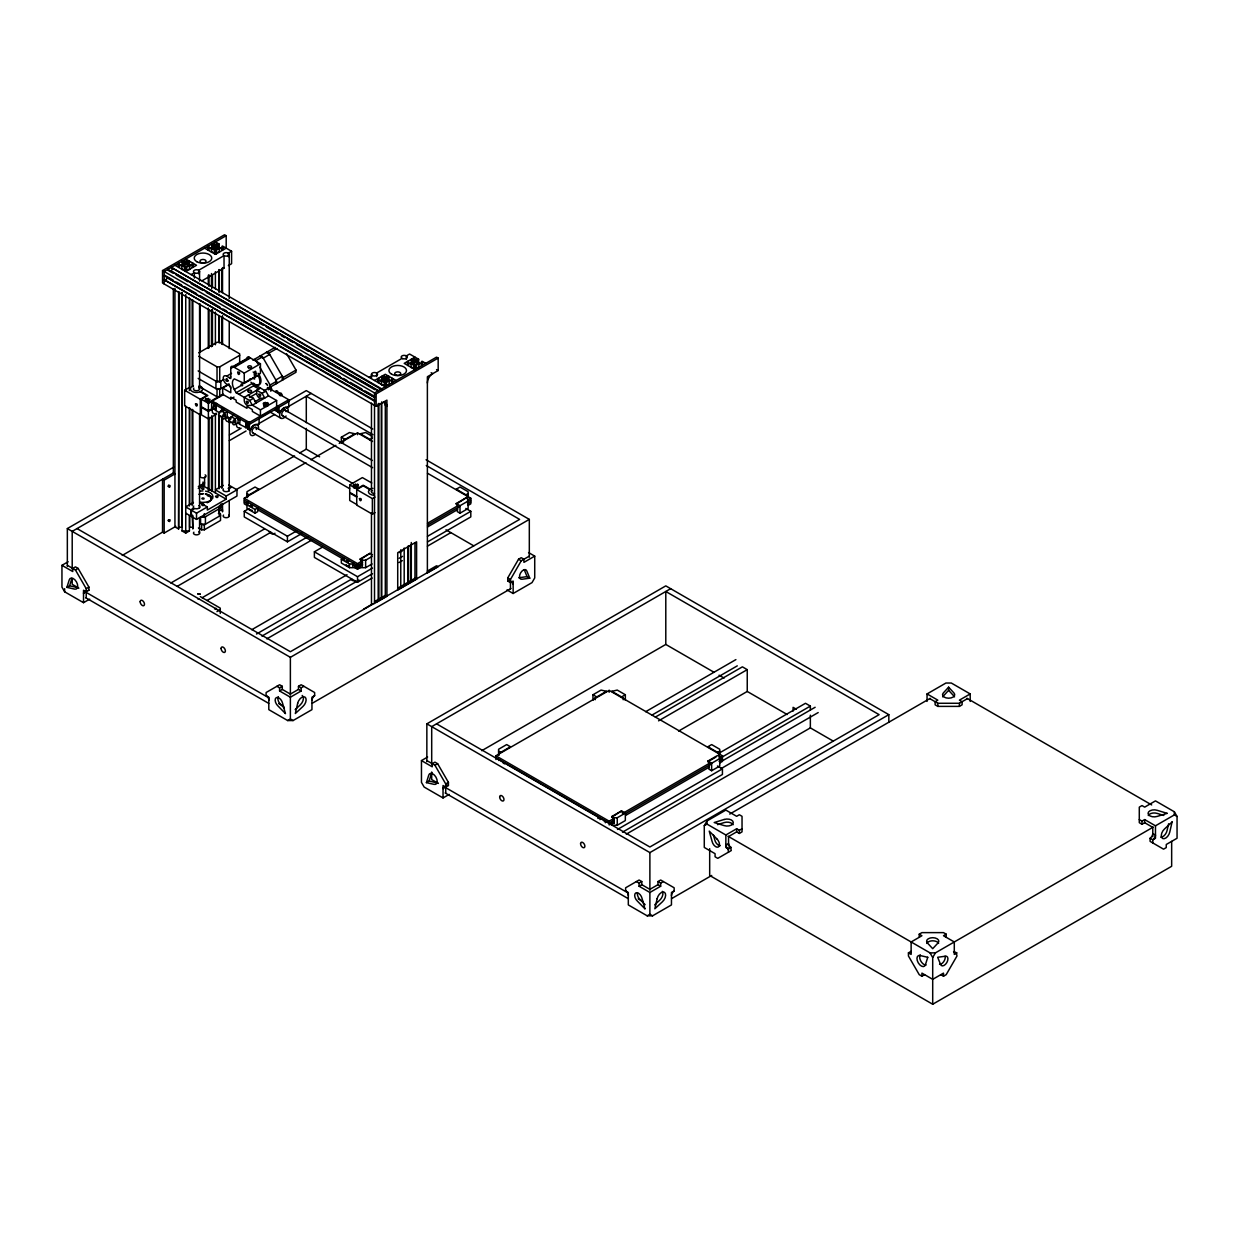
<?xml version="1.0" encoding="UTF-8"?>
<svg xmlns="http://www.w3.org/2000/svg" width="1239" height="1239" viewBox="0 0 1239 1239"><rect width="100%" height="100%" fill="white"/><g stroke="black" fill="none" stroke-linecap="round" stroke-linejoin="round"><path stroke-width="1.5" d="M374.519 603.61L374.519 392.949L436.546 357.142L438.172 358.071L438.172 370.523L427.378 376.749L427.378 572.945L438.172 566.719L436.546 565.789L427.3 571.117M234.016 397.099L230.779 398.958L222.679 394.296L222.679 388.055L230.779 392.732L230.779 386.506L225.761 383.501A4.879 2.819 60 0 1 223.237 377.663A4.879 2.819 60 0 1 226.66 376.176L230.779 378.545L230.779 367.828A3.051 1.766 60 0 1 232.932 366.574L249.116 357.235L260.438 363.77L260.438 373.109L258.827 374.983L244.253 383.393L234.295 378.886A9.153 5.281 60 0 0 234.295 389.464L236.169 392.732L249.659 400.522L252.353 405.184L260.438 409.861L276.622 400.522L276.622 406.748M268.801 700.314L268.801 697.201L266.106 695.637L266.106 692.524L279.596 684.749L282.291 686.298L282.291 689.411L290.375 694.088L298.475 689.411L301.17 690.975L301.17 687.862L298.475 686.298L298.475 689.411M728.547 845.896L728.547 836.557L736.647 831.88L739.342 833.444L742.037 831.88L742.037 816.315L739.342 814.751L736.647 816.315L725.853 810.089L706.973 820.977L704.279 825.654L704.279 847.445L715.073 853.686L715.073 856.799L717.768 858.348L731.258 850.558L730.514 847.011A3.376 1.951 60 0 1 728.563 843.635L725.868 845.184L725.853 847.445L728.547 849.009L731.258 847.445M182.071 265.007L182.071 261.166L185.091 261.166L185.06 263.009L181.823 264.883L178.617 264.898L177.812 264.434L179.314 263.566L178.617 263.148M211.73 247.877L211.73 244.037L214.75 244.037L214.734 245.88L211.497 247.754L208.291 247.769L207.471 247.304L208.988 246.437L208.291 246.034M222.524 250.263L221.827 249.86L223.33 248.993L222.524 248.512L219.318 248.528L216.082 250.402L216.051 252.26L219.071 252.26M381.643 380.234L381.643 376.377L384.663 376.377L384.632 378.236L381.395 380.11L378.189 380.125L377.384 379.645L378.886 378.778L378.189 378.375M392.422 382.619L391.725 382.201L393.243 381.333L392.422 380.869L389.216 380.884L385.979 382.758L385.964 384.601L388.984 384.601M411.302 363.104L411.302 359.248L414.322 359.248L414.306 361.107L411.069 362.981L407.848 362.996L407.042 362.531L408.56 361.649L407.848 361.246M422.096 365.49L421.399 365.071L422.902 364.204L422.096 363.739L418.89 363.755L415.654 365.629L415.623 367.472L418.643 367.472M513.147 584.158L513.147 581.045L510.453 582.609L507.742 581.045L507.742 577.932L518.537 559.238L521.232 557.689L523.927 559.238L523.927 562.367L534.721 556.125L534.721 577.932L532.027 582.609L513.147 593.496L506.983 589.934M954.293 951.304L954.293 954.417L956.988 952.868L953.55 951.722L956.245 953.271A3.376 1.951 -60 0 1 954.293 952.141L954.293 941.965L943.499 935.739L946.193 934.175L946.193 937.288M628.312 895.58L628.312 892.467L625.618 890.903L625.618 887.79L639.092 880.015L641.787 881.564L641.787 884.677L649.886 889.354L657.971 884.677L660.666 886.241L660.666 883.128L657.971 881.564L657.971 884.677M725.853 844.332L725.868 845.184A3.376 1.951 60 0 0 727.82 848.576L730.514 847.011M168.752 484.976L167.931 486.369M256.132 373.744C252.384 380.559 255.342 365.505 256.132 373.744L253.128 372.01M280.37 395.876L279.317 394.916M227.697 381.085C227.418 375.51 223.67 382.51 227.899 380.977M214.533 608.938L216.206 608.334L216.283 609.48M230.764 376.919L229.37 377.725M357.39 487.469L355.918 486.354L354.431 487.469M1168.625 823.749L1167.076 830.502A6.102 3.516 -60 0 1 1160.757 837.177M66.906 587.363L69.229 579.929A6.102 3.516 60 0 1 76.446 581.865A6.102 3.516 60 0 1 74.51 589.083L66.906 587.363L69.601 585.815L77.205 587.518A6.102 3.516 60 0 0 78.243 587.627M69.601 585.815L71.924 578.365M426.417 782.63L428.725 775.196A6.102 3.516 60 0 1 435.942 777.132A6.102 3.516 60 0 1 434.006 784.349L426.417 782.63L429.112 781.081L436.717 782.785A6.102 3.516 60 0 0 437.754 782.893M429.112 781.081L431.42 773.632A6.102 3.516 60 0 1 431.853 772.687M205.798 398.695L205.147 400.104L206.928 401.126L209.36 400.755L210.011 399.361L205.798 398.695L205.798 400.569L210.011 401.219L209.36 402.629L209.36 400.755M168.643 519.761L167.931 520.628M230.377 419.432L231.043 418.472M247.769 429.019L248.311 423.103L247.769 429.019L249.38 429.948L251.068 428.431A6.334 3.655 -60 0 1 257.402 424.776L259.09 424.342L259.09 418.736M277.428 406.284L277.428 411.89L279.054 412.819L280.742 411.302A6.334 3.655 -60 0 1 287.076 407.646L288.764 407.213L288.764 399.732L267.423 387.42M165.67 280.587L167.265 277.799L374.286 397.332M511.072 582.237L510.453 579.48L521.232 560.802L529.316 556.125M709.684 848.653L709.684 875.477L932.704 1004.24L932.704 957.53L935.414 952.868L1153.277 827.079M172.794 268.259L171.168 271.031L378.189 390.548M268.305 389.805L269.359 388.876L270.148 389.619M208.911 402.04L208.353 400.832L206.263 401.157M346.239 564.597L346.471 565.665L348.624 565.665M504.49 763.859L502.771 762.574M197.868 599.041L198.736 598.607M948.625 687.196L943.344 692.926A6.102 3.516 0 0 0 948.625 698.207A6.102 3.516 0 0 0 953.906 692.926L948.625 687.196L948.625 690.309L943.344 696.039A6.102 3.516 0 0 0 942.724 696.891M295.176 709.606L300.241 704.898A6.102 3.516 -60 0 0 302.177 695.451M654.672 904.873L659.737 900.164A6.102 3.516 -60 0 0 662.369 891.352M266.912 405.819C268.848 403.883 262.823 403.883 264.759 405.819M372.939 488.352A6.102 3.516 0 0 0 370.213 489.266L369.237 489.994A6.102 3.516 0 0 0 374.519 495.275M597.864 818.406L600.265 818.22L599.939 819.614M386.924 596.3L385.314 595.37L374.519 601.596L376.145 602.526L386.924 596.3L386.924 400.12L376.145 406.346L162.541 283.019L162.541 270.567L224.569 234.76L226.195 235.689L226.195 248.141L215.4 254.367L204.621 248.141M226.195 235.689L164.168 271.496L164.168 283.963M189.412 265.007L189.412 261.166L186.392 261.166L186.408 263.009L189.644 264.883L192.85 264.898L193.671 264.434L192.153 263.566L192.85 263.148M216.051 247.877L216.856 243.572L219.071 244.037L219.071 247.877M178.617 267.392L179.314 266.989L177.812 266.106L178.617 265.642L181.823 265.657L185.06 267.531L185.091 269.39L182.071 269.39M208.291 250.263L208.988 249.86L207.471 248.993L208.291 248.512L211.497 248.528L214.734 250.402L214.75 252.26L211.73 252.26M375.216 400.77L164.168 279.72L374.519 401.173M192.85 267.392L192.153 266.989L193.671 266.106L192.85 265.642L189.644 265.657L186.408 267.531L186.392 269.39L189.412 269.39M185.742 271.496L196.521 265.27L185.742 259.044M191.131 274.609L194.368 272.75A3.051 1.766 0 0 0 199.479 271.961A3.051 1.766 0 0 0 195.731 269.792A3.051 1.766 0 0 0 194.368 272.75L194.368 278.078M228.348 265.58L231.585 263.721L231.585 251.254L228.348 253.128L228.348 256.69M201.849 280.881L224.027 268.073L224.027 255.621A3.051 1.766 0 0 1 225.405 252.679A3.051 1.766 0 0 1 229.138 254.831A3.051 1.766 0 0 1 224.027 255.621L198.689 270.257L198.689 273.819M198.736 352.836L217.026 342.274L219.721 342.274L239.669 353.796L239.669 363.135M198.736 356.305L217.026 366.868L219.721 366.868L239.669 355.345M184.657 390.239L200.3 399.268L200.3 414.833L184.657 405.803L184.657 390.239L188.622 387.946L190.419 388.984M249.659 357.544L230.779 368.432M232.932 366.574L234.264 367.333L250.433 357.994M252.926 360.146L275.135 347.338M226.66 376.176L231.523 373.373M254.088 359.48L256.008 360.58L262.482 356.847L276.591 381.287L276.591 383.486M267.035 352L268.94 353.1L277.04 348.438M198.147 370.926L217.026 381.829L219.721 381.829L224.027 379.335M234.264 367.333L244.253 373.109L260.438 363.77M200.3 399.268L206.774 395.52L200.238 391.741M212.628 408.328L208.384 410.79L201.384 406.733L201.384 399.268L207.858 395.52L200.842 391.478A6.102 3.516 0 0 0 199.572 385.933M198.147 378.391L217.026 389.294L219.721 389.294L228.89 383.997M222.679 388.055L229.153 384.322M219.861 412.897L215.4 410.326L215.942 404.41L215.942 410.016L211.621 408.142L211.621 400.677L223.113 394.048M201.384 399.268L208.384 403.31L223.051 394.854M242.906 383.548L251.006 378.871M252.617 377.941L258.827 374.983M234.295 389.464L242.379 384.787M216.67 403.372L213.789 405.029L215.942 406.284M236.169 392.732L252.353 383.393L265.843 391.183L268.538 395.845L276.622 400.522M211.621 408.142L212.953 407.383M208.291 490.69L208.384 411.41L212.628 408.963M238.864 394.296L255.048 384.942M221.069 416.397A3.438 1.982 -60 0 1 218.637 415.003A3.438 1.982 -60 0 1 221.069 410.79L224.027 409.087M260.438 388.055L244.253 397.409L244.253 400.522A3.81 2.199 60 0 0 248.311 405.556L252.353 405.184L268.538 395.845M216.593 414.151L208.384 418.875L201.384 414.833L201.384 407.352L208.384 411.41M270.117 387.218L270.117 385.019L276.591 381.287M283.065 379.753L283.065 377.554L295.997 370.074L286.596 353.781M249.473 397.502L256.659 393.352L256.659 390.239L262.064 393.352L264.759 398.029L260.717 398.385L254.955 401.715M227.264 417.187L224.848 418.581A3.438 1.982 -60 0 1 222.416 417.187A3.438 1.982 -60 0 1 224.848 412.974L227.264 411.58L227.264 417.187L230.5 419.045M263.845 390.843L295.997 372.273L295.997 370.074M249.659 400.522L253.437 398.339L256.132 403.016M262.064 393.352L265.843 391.183M231.321 422.313A3.438 1.982 -60 0 1 228.89 420.919A3.438 1.982 -60 0 1 231.321 416.707L233.737 415.313M232.669 423.103A3.438 1.982 -60 0 1 235.085 418.89L238.058 417.171L238.058 422.778L235.085 424.497A3.438 1.982 -60 0 1 232.669 423.103L228.89 420.919M263.473 403.264L264.108 406.191L263.473 403.264L267.562 402.629L268.197 405.556L267.562 402.629M263.473 404.828L267.562 404.193M240.211 418.426L239.669 424.342L248.311 428.694M264.108 404.626L268.197 403.991M239.669 424.342L238.058 422.778M249.024 422.065L246.143 423.723L248.311 424.962M211.621 400.677L249.38 422.468L288.764 399.732M67.34 566.393L67.34 528.573L174.281 466.824M229.432 434.997L241.125 428.245M259.509 417.636L269.529 411.844M287.913 401.235L306.296 390.61L372.769 429.004M288.764 401.606L249.38 424.342L211.621 402.536M275.275 410.636L277.97 411.58L277.97 407.832M174.095 472.539L72.203 531.376L72.203 569.181M229.323 440.666L246.05 431.002M257.758 424.234L274.5 414.585M286.209 407.817L311.144 393.413M175.783 526.374L164.168 533.08L162.541 532.151L162.541 479.214L164.168 480.143L174.947 473.918L173.336 472.988L173.336 288.78M369.129 377.384L372.366 375.51A3.051 1.766 0 0 0 377.461 374.72A3.051 1.766 0 0 0 373.729 372.567A3.051 1.766 0 0 0 372.366 375.51M402.025 358.381L376.671 373.016L376.671 376.579M374.519 380.497L385.314 374.271L396.093 380.497M414.972 357.142L404.193 363.368L414.972 369.594M385.949 380.234L386.769 375.913L388.984 376.377L388.984 380.234M418.643 363.104L418.643 359.248L415.623 359.248L415.654 361.107L418.89 362.981L422.096 362.996L422.902 362.531L421.399 361.649L422.096 361.246L425.767 363.368M89.688 599.134L83.524 602.681L64.645 591.793L61.95 587.116L61.95 565.325L68.114 561.763M198.317 486.586L204.621 482.947M378.189 382.619L378.886 382.201L377.384 381.333L378.189 380.869L381.395 380.884L384.632 382.758L384.663 384.601L381.643 384.601M407.848 365.49L408.56 365.071L407.042 364.204L407.848 363.739L411.069 363.755L414.306 365.629L414.322 367.472L411.302 367.472M198.271 488.491L202.995 485.765M392.422 378.375L391.725 378.778L393.243 379.645L392.422 380.125L389.216 380.11L385.979 378.236L385.949 376.377M162.541 270.567L376.145 393.878L438.172 358.071M67.34 565.325L75.44 569.986L78.134 568.438L88.914 587.116L88.914 590.229L83.524 593.342A4.166 2.401 60 0 1 86.219 591.793A4.166 2.401 60 0 1 86.838 590.322M193.439 502.492L185.742 506.952L190.868 509.91L193.749 507.866A3.206 1.843 0 0 1 193.749 506.023M223.113 485.363L215.4 489.823L226.195 496.049L236.974 489.823L236.974 496.049L196.521 519.404L191.395 516.446L191.395 510.22L194.926 508.548A3.206 1.843 0 0 0 199.061 508.067A3.206 1.843 0 0 0 198.798 505.636M228.146 488.367L231.321 486.54L228.75 485.069M122.227 555.428L162.386 532.243M236.014 489.73L294.572 455.921M299.59 453.025L306.296 449.168L319.616 456.85M191.395 510.22L196.521 513.178L207.316 506.952L207.316 510.065L226.195 499.162L226.195 496.049M174.947 288.346L174.947 526.854L178.617 528.976L179.314 291.986M341.345 442.803L341.345 437.197L349.444 432.535L354.834 433.774L353.223 434.719M220.527 515.486L204.342 524.84L200.579 524.205L200.579 516.74L204.342 517.36L220.527 508.021L220.527 504.288M182.071 292.466L182.071 530.973L185.091 530.973M86.219 598.019L86.219 588.68L88.914 587.116M247.49 497.613L247.49 495.755L258.827 489.204L257.201 490.148M343.513 442.184L343.513 440.325L354.834 433.774M246.964 505.404L244.253 503.839L244.253 498.233L305.894 462.658M310.896 459.777L335.877 445.343M339.207 443.423L357.529 432.845L372.521 441.502M182.071 530.973L185.742 533.08L189.412 530.973L189.412 515.579M361.85 434.719L360.224 433.774L365.629 432.535L372.087 436.267M198.41 527.953L201.647 529.812L204.342 529.812L220.527 520.473L220.527 513.937L219.442 513.318M301.975 533.436L287.417 541.83L244.253 516.926L244.253 511.32L249.256 508.439M372.459 437.925L369.934 440L371.561 440.325L360.224 433.774M246.964 504.784L255.048 509.446L257.743 507.897L257.743 511.63L255.048 513.194L246.964 508.517L246.964 502.91L248.032 502.291L248.032 504.165M170.874 582.996L264.449 528.96M356.724 496.421L349.708 492.379L349.708 484.898L362.392 477.588L371.777 482.993M177.27 586.341L270.83 532.321M353.487 484.991L357.699 484.341L358.35 485.75L356.569 486.772L354.137 486.4L353.487 484.991L353.487 486.865L357.699 486.215L357.699 484.341M349.708 484.898L356.724 488.94L363.197 485.208L370.213 489.266M244.253 511.32L287.417 536.239L297.128 530.633M369.733 489.606L363.197 485.827L356.724 489.575L372.366 498.605L374.999 497.071M202.174 597.709L307.582 536.859M207.021 600.512L312.445 539.662M356.724 488.94L356.724 505.14L372.366 514.17L374.999 512.652M372.521 573.672L357.529 582.315L314.381 557.411L314.381 551.804L322.465 547.127M216.933 611.617L220.263 609.696M457.857 490.148L456.231 489.204L460.01 487.035L468.11 491.697L468.11 497.304M372.087 563.946L365.629 567.679L360.224 567.679L357.529 569.243L354.834 567.679L349.444 567.679L341.345 563.017L341.345 559.269L344.039 557.72L344.039 559.594M468.11 493.571L465.941 494.81L467.568 495.755L467.568 497.613M360.224 558.959L362.392 560.214L362.392 565.82L361.308 565.185L361.85 561.763L360.224 558.959L369.934 553.353L372.459 554.809M456.231 503.53L465.941 497.923L468.11 499.178L468.11 508.517L460.01 513.194L457.315 511.63L457.857 506.348L456.231 503.53L460.01 505.713L468.11 501.036M352.681 563.946L353.75 563.327L352.681 565.82L352.681 563.946L349.444 563.946L341.345 559.269M360.224 559.594L369.934 553.353M456.231 504.165L465.941 497.923M244.253 498.233L357.529 563.637L362.531 560.756M427.486 523.245L457.47 505.93M467.475 500.169L470.805 498.233L470.805 503.839L468.11 505.404M362.392 560.214L365.629 560.214L372.087 556.466M362.531 562.614L357.529 565.511L244.253 500.107M427.486 525.119L459.142 506.844M467.475 502.027L470.805 500.107M362.531 564.488L357.529 567.369L352.526 564.488M427.486 526.978L457.47 509.678M467.475 503.901L470.805 501.981M251.78 629.706L347.013 574.71M256.504 634.027L351.737 579.031M314.381 551.804L357.529 576.708L372.521 568.066M399.175 552.671L402.505 550.751M427.486 536.317L470.805 511.32L470.805 516.926L427.486 541.923M261.925 636.087L358.985 580.053M399.175 558.278L402.505 556.357M266.788 638.89L372.196 578.024M398.973 562.568L402.319 560.632M427.424 546.151L450.841 532.615M397.673 588.231L414.972 578.241L416.598 579.171L416.598 541.799L397.719 552.702L397.719 590.074L416.598 579.171M363.77 609.046L373.016 603.718M67.34 528.573L290.375 657.336L529.316 519.389L529.316 557.194M276.901 686.298L279.596 687.862L282.291 686.298M279.596 687.862L279.596 690.975L282.291 689.411M298.475 686.298L301.17 684.749L314.644 692.524L314.644 695.637A4.166 2.401 -60 0 0 311.949 700.314M301.17 687.862L303.865 686.298M279.596 690.975L290.375 697.201L301.17 690.975M314.644 695.637L311.949 697.201L311.949 709.653L293.07 720.556L287.68 720.556L268.801 709.653L268.801 699.586M312.104 703.349L510.948 588.54M287.68 720.556L290.375 718.992L290.375 697.201M426.851 761.66L426.851 723.839L665.792 585.877L888.828 714.655L888.828 722.213M670.655 588.68L431.699 726.643L431.699 764.448M449.199 794.4L443.035 797.947L424.156 787.059L421.461 782.382L421.461 760.591L427.625 757.029M426.851 760.591L434.935 765.253L437.63 763.704L448.425 782.382L448.425 785.495L443.035 788.608A4.166 2.401 60 0 1 445.73 787.059A4.166 2.401 60 0 1 445.994 786.053M481.739 750.695L665.792 644.435L714.082 672.312M592.97 700.36L592.97 694.754L601.07 690.077L606.46 691.331L604.849 692.26M445.73 793.285L445.73 783.946L448.425 782.382M499.131 755.171L499.131 753.297L510.453 746.761L508.826 747.69M595.138 699.741L595.138 697.867L606.46 691.331M495.894 759.522L495.894 755.79L609.154 690.386L722.43 755.79L722.43 761.396L719.735 762.945M613.475 692.276L611.849 691.331L617.254 690.077L625.339 694.754L625.339 700.36M498.589 760.452L499.658 759.832M625.339 694.754L621.56 696.938L623.186 697.882L623.186 699.741M645.674 711.697L735.904 659.597M652.055 715.042L737.282 665.854M655.369 717.087L742.393 666.845L747.241 669.649L747.241 691.455L678.631 731.056M658.559 720.85L747.241 669.649M709.482 747.69L707.872 746.761L711.635 744.577L719.735 749.254L719.735 754.861M719.735 751.113L717.567 752.367L719.193 753.297L719.193 755.171M718.481 753.513L805.489 703.287L810.352 706.091L810.352 709.715M611.849 816.516L621.56 810.91L625.339 813.094L625.339 820.559L617.254 825.236L611.849 825.236L611.849 823.362L614.017 823.362L614.017 817.755L611.849 816.516L613.475 819.32L612.933 822.742L614.017 823.362M707.872 761.087L717.567 755.48L719.735 756.719L719.735 766.058L711.635 770.735L708.94 769.171L709.482 763.89L707.872 761.087L711.635 763.255L719.735 758.593M604.307 821.488L605.375 820.868L605.375 822.742M611.849 817.136L621.56 810.91M707.872 761.706L715.956 757.029M495.894 755.79L609.154 821.178L614.157 818.298M622.489 813.496L710.768 762.527M719.1 757.71L722.43 755.79M721.671 757.292L810.352 706.091M614.017 817.755L617.254 817.755L625.339 813.094M614.157 820.172L609.154 823.052L495.894 757.664M625.819 813.434L710.768 764.386M719.1 759.584L722.43 757.664M614.157 822.03L609.154 824.926L609.154 821.178M625.819 815.308L709.095 767.22M719.1 761.443L722.43 759.522M721.563 761.304L815.138 707.268M721.268 768.505L818.189 712.564M617.487 829.449L722.43 768.861L722.43 774.468L622.489 832.174M626.284 834.157L810.352 727.882L833.274 741.123M426.851 723.839L649.886 852.602L888.828 714.655M927.051 701.398L927.051 693.933L945.93 683.03L951.32 683.03L970.199 693.933L970.199 701.398M704.279 825.654L706.973 824.09L706.973 820.977M729.725 814.069L930.241 698.316M636.397 881.564L639.092 883.128L641.787 881.564M706.973 824.09L725.853 834.993L736.647 828.767L739.342 830.316L742.037 828.767M970.199 693.933L959.404 700.159L962.099 701.708L962.099 704.821L959.404 706.385L937.83 706.385L935.135 704.821L935.135 701.708L937.83 700.159L927.051 693.933M639.092 883.128L639.092 886.241L641.787 884.677M929.746 698.595L937.83 703.272L959.404 703.272L967.504 698.595M657.971 881.564L660.666 880.015L674.155 887.79L674.155 890.903A4.166 2.401 -60 0 0 671.461 895.58M660.666 883.128L663.361 881.564M639.092 886.241L649.886 892.467L660.666 886.241M674.155 890.903L671.461 892.467L671.461 904.919L652.581 915.822L647.192 915.822L628.312 904.919L628.312 894.852A3.376 1.951 60 0 0 626.345 891.337L625.618 890.903M671.6 898.616L711.713 875.462M647.192 915.822L649.886 914.258L649.886 892.467M919.23 937.288L919.23 934.175L921.924 932.626L943.499 932.626L946.193 934.175M1139.291 819.583L1141.986 821.132L1144.681 819.583L1155.476 825.809L1174.355 814.906L1177.05 816.47L1177.05 838.261L1166.255 844.487L1166.255 847.6L1163.56 849.164L1150.086 841.374L1150.086 838.261A4.166 2.401 -60 0 0 1152.781 833.599L1155.476 835.148A4.166 2.401 -60 0 1 1152.781 839.825L1152.781 842.938M1177.05 816.47L1174.355 811.793L1155.476 800.89L1144.681 807.131L1141.986 805.567L1139.291 807.131L1139.291 822.696L1141.986 824.245L1144.681 822.696L1152.781 827.358L1152.781 836.712M956.353 953.225L956.988 955.981L946.193 974.659L943.499 976.224L940.804 974.659M919.23 934.175L921.924 935.739L911.13 941.965L911.13 954.417L908.435 952.868L911.13 951.304A4.166 2.401 60 0 1 908.435 952.868L908.435 955.981L919.23 974.659L921.924 976.224L924.619 974.659M932.704 1004.24L1171.66 866.293L1171.66 841.374M507.742 581.045L508.486 580.626A3.376 1.951 -60 0 1 509.771 580.657M200.842 391.478L199.572 392.035A6.102 3.516 0 0 1 191.24 390.75A6.102 3.516 0 0 1 193.47 385.933M203.754 489.328L203.754 487.81M202.577 497.877C199.897 499.116 205.566 499.844 203.754 497.985M717.505 824.632L724.118 822.603A6.102 3.516 0 0 1 733.054 824.74M202.607 487.717L201.477 488.569L202.607 489.42M252.307 510.375L250.061 509.833M343.513 440.325L345.123 439.38L341.345 437.197M247.49 495.755L249.116 494.81L246.964 493.571M595.138 697.867L596.749 696.938L592.97 694.754M499.131 753.297L500.742 752.367L498.589 751.113M529.765 578.179L522.3 579.217A5.343 3.082 -60 0 1 520.612 572.898A5.343 3.082 -60 0 1 526.916 571.21L529.765 578.179L527.055 576.631L519.606 577.653A5.343 3.082 -60 0 1 518.692 577.746M945.125 956.245L937.675 957.282L940.509 964.267A5.343 3.082 -60 0 0 946.828 962.564A5.343 3.082 -60 0 0 945.125 956.245A5.343 3.082 -60 0 1 943.746 961.603A5.343 3.082 -60 0 1 939.565 964.329M219.318 510.127L222.524 510.112M192.85 527.225L189.644 527.241L189.644 515.703M198.736 386.212L217.026 396.774L219.721 396.774L219.721 389.294M200.579 516.74L205.426 516.74L205.426 524.205L200.579 524.205M352.681 565.82L354.834 565.82L354.834 567.679M362.392 565.82L360.224 565.82L360.224 567.679M727.99 836.217L930.009 952.868L935.414 952.868M178.617 527.225L181.823 527.241L181.823 292.59M202.607 505.62C206.836 505.853 202.112 502.012 201.523 504.985M1163.824 815.448L1157.211 813.419A6.102 3.516 0 0 0 1148.274 815.556M226.381 378.793L227.744 380.791M215.4 241.915L219.071 244.037M231.585 251.254L222.524 246.034L221.827 246.437L223.33 247.304L222.524 247.769L219.318 247.754L216.082 245.88L216.051 244.037M418.643 359.248L409.582 354.029L406.346 355.887L406.346 359.449M436.546 369.594L438.172 370.523M431.157 372.707L432.767 373.636A7.496 4.337 -60 0 0 427.378 382.99M966.931 698.269L1151.681 804.932M174.947 265.27L385.314 386.723M167.838 269.39L378.189 390.827M167.838 270.195L172.84 273.091M176.186 275.012L187.863 281.764M191.209 283.685L202.886 290.437M206.232 292.358L262.993 325.129M266.339 327.065L278.016 333.802M281.361 335.738L284.691 337.658M288.037 339.594L293.039 342.491M296.384 344.411L308.062 351.164M311.407 353.084L323.1 359.837M326.43 361.757L374.844 389.712M1150.086 838.261L1152.781 839.825L1155.476 838.261L1155.476 825.809M164.864 275.337L173.212 280.153M176.558 282.074L181.56 284.97M184.905 286.89L196.583 293.643M199.928 295.579L219.953 307.133M223.299 309.069L226.629 310.989M229.974 312.925L301.758 354.369M305.104 356.29L316.797 363.042M320.127 364.978L340.167 376.532M343.497 378.468L346.843 380.388M350.172 382.324L361.865 389.061M365.211 390.997L375.216 396.774M164.168 275.739L374.519 397.192M266.277 352.449L269.715 354.431L263.241 358.164L259.803 356.182M260.562 355.748L262.482 356.847M426.061 459.762L529.316 519.389M372.954 434.703L306.296 396.217L306.296 422.7M426.278 465.508L519.621 519.389L290.375 651.729L77.05 528.573M456.231 489.204L467.568 495.755M427.486 473.236L470.805 498.233M268.987 387.389L271.496 388.845M281.749 394.761L275.538 391.183A3.438 1.982 -60 0 1 277.892 391.896M253.437 385.887L258.827 389M465.818 508.439L470.805 511.32M283.7 409.304L372.32 460.474M528.557 552.579L534.721 556.125M796.321 709.204L793.084 707.33L793.084 711.078M275.461 409.211L280.386 412.045M248.032 395.226L253.437 398.339M282.322 415.561L372.614 467.692M270.365 412.169L280.85 418.224M518.537 559.238L521.232 560.802M719.069 675.193L724.072 678.074M747.241 691.455L787.183 714.516M445.994 529.812L473.763 545.857M255.714 427.393L352.697 483.396M224.027 410.945L221.874 409.706L221.874 407.832L221.332 411.89M238.058 419.045L240.211 420.3M221.069 410.79L224.848 412.974M231.321 416.707L235.085 418.89M247.428 427.285L250.712 429.174M507.742 577.932L510.453 579.48M252.663 432.69L349.646 488.677M508.486 580.626L513.132 583.321A3.376 1.951 -60 0 0 511.18 582.191M218.637 415.003L222.416 417.187M356.724 497.04L349.708 492.998L349.708 500.463L356.724 504.521M611.849 691.331L623.186 697.882M707.872 746.761L719.193 753.297M258.827 489.204L255.048 487.035L246.964 491.697L246.964 497.304M717.443 765.996L722.43 768.861M236.974 489.823L231.848 486.865L228.967 488.894A3.206 1.843 0 0 1 226.195 491.666A3.206 1.843 0 0 1 223.423 488.894M244.253 501.981L247.599 503.901M257.588 509.678L344.21 559.672M226.195 499.162L204.543 486.664L204.621 477.03M219.442 505.837L220.527 506.457M199.603 502.492L207.316 506.952M218.374 513.442L219.071 513.844L219.071 508.067M185.742 513.178L190.868 516.136L190.868 509.91M189.412 530.973L186.392 530.973M727.928 848.638L728.547 852.122M510.453 746.761L506.674 744.577L498.589 749.254L498.589 754.861M436.562 723.839L649.886 846.996L879.117 714.655L665.792 591.483L665.792 644.435M200.3 596.609L220.263 608.132L220.263 613.429M437.63 763.704L434.935 762.14L432.241 763.704L432.241 766.817L421.461 760.591M78.134 568.438L75.44 566.873L72.745 568.438L72.745 571.551L61.95 565.325M445.73 787.059L443.035 785.495L443.035 797.947M438.358 783.42L431.699 779.579L431.699 772.021M445.033 787.276L628.235 893.04M638.224 898.817L643.227 901.698M445.157 792.96L628.25 898.662M649.886 914.258L652.581 915.822M86.219 591.793L83.524 590.229L83.524 602.681M78.862 588.153L72.203 584.312L72.203 578.644M85.522 592.01L268.724 697.774M278.713 703.551L283.716 706.431M85.646 597.694L268.739 703.396M290.375 718.992L293.07 720.556M229.37 385.701L230.764 388.117M645.132 904.702L640.16 899.653A5.343 3.082 60 0 1 637.496 892.777M284.381 708.181L280.649 704.387A5.343 3.082 60 0 1 278.357 696.674M948.625 690.309L953.906 696.039A6.102 3.516 0 0 1 954.51 696.891M254.305 377.353L254.63 379.041L253.437 378.499M621.56 811.53L623.186 813.713M930.009 952.868L932.704 957.53M268.94 353.1L283.065 377.554M256.008 360.58L257.882 363.832M259.772 367.1L270.117 385.019M434.935 765.253L445.73 783.946M75.44 569.986L86.219 588.68M524.221 569.646L527.055 576.631M713.354 834.699L714.779 839.825A5.343 3.082 60 0 0 720.308 845.664M510.437 581.757L510.453 588.835M1174.355 811.793L1174.355 814.906M1144.681 819.583L1144.681 822.696M1141.986 821.132L1141.986 824.245M959.404 703.272L959.404 706.385M943.499 976.224L943.499 973.111L932.704 979.337L921.924 973.111L921.924 976.224M937.83 703.272L937.83 706.385M810.352 715.166L810.352 727.882M739.342 830.316L739.342 833.444M736.647 828.767L736.647 831.88M725.853 834.993L725.853 845.06M711.635 763.255L711.635 770.735M649.886 852.602L649.886 890.423M617.254 817.755L617.254 825.236M609.154 690.386L609.154 692.26M513.147 583.43L513.147 593.496M460.01 505.713L460.01 513.194M418.89 363.755L418.89 367.596M417.946 359.666L417.946 363.507M416.428 358.783L416.428 362.64M415.654 365.629L415.654 369.47M414.972 542.697L414.972 579.248M414.322 359.248L414.306 364.947M414.306 365.629L414.306 369.47M413.516 358.783L413.516 362.64M412.014 359.666L412.014 363.507M411.302 542.512L411.302 580.983M411.069 363.755L411.069 367.596M411.069 544.556L411.069 581.106M408.56 545.888L408.56 582.423M407.848 546.291L407.848 582.826M404.193 548.01L404.193 584.56M400.77 549.806L400.77 586.589M389.216 380.884L389.216 384.725M388.272 376.78L388.272 380.636M386.769 375.913L386.769 379.769M385.979 382.758L385.979 386.599M385.314 402.102L385.314 596.377M384.663 376.377L384.663 380.234M384.632 382.758L384.632 386.599M383.858 375.913L383.858 379.769M382.34 376.78L382.34 380.636M381.643 401.916L381.643 598.112M381.395 380.884L381.395 384.725M381.395 403.96L381.395 598.236M378.886 403.356L378.886 599.552M378.189 403.775L378.189 599.955M376.145 393.878L376.145 406.346M372.366 498.605L372.366 514.17M371.468 374.271L371.468 378.112M371.468 403.124L371.468 491.589M371.468 512.76L371.468 605.081M365.629 560.214L365.629 567.679M357.529 432.845L357.529 434.719M357.529 563.637L357.529 569.243M357.529 576.708L357.529 582.315M355.268 483.969L355.268 485.827M354.137 486.4L354.137 488.259M349.444 563.946L349.444 567.679M306.296 428.369L306.296 449.168M290.375 657.336L290.375 695.156M287.417 536.239L287.417 541.83M282.291 380.187L282.291 376.222L275.817 379.97L275.817 383.92M279.054 407.213L279.054 412.819M266.462 404.998L266.462 406.547M265.208 402.272L265.208 403.821M260.438 409.861L260.438 416.087L252.353 411.425L252.353 409.551L246.964 406.438L246.964 408.297L236.169 402.071L236.169 400.212L230.779 397.099L230.779 398.958M255.048 509.446L255.048 513.194M249.38 422.468L249.38 429.948M246.143 427.455L246.143 421.849L245.616 427.765M244.253 373.109L244.253 383.393M229.246 254.367L229.246 298.614M229.246 321.691L229.246 348.624M229.246 421.709L229.246 490.954M229.246 500.571L229.246 515.966M222.524 267.578L222.524 292.574M222.524 315.666L222.524 344.504M222.524 417.605L222.524 486.85M222.524 504.149L222.524 511.846L221.827 503.746M221.827 269.095L221.827 292.172M221.827 317.184L221.827 344.101M221.827 417.202L221.827 488.367M219.721 366.868L219.721 381.829M219.318 248.528L219.318 252.384M219.318 269.699L219.318 290.855M219.318 315.852L219.318 342.785M219.318 417.791L219.318 487.035M219.442 507.711L219.442 516.121M219.071 269.56L219.071 292.652M219.071 315.728L219.071 342.661M219.071 415.746L219.071 488.832M218.374 244.439L218.374 248.28M217.026 366.868L217.026 381.829M217.026 389.294L217.026 396.774M216.856 243.572L216.856 247.413M216.082 250.402L216.082 254.243M215.4 271.682L215.4 288.997M215.4 312.073L215.4 344.767M215.4 414.012L215.4 492.936M214.75 244.037L214.734 249.736M214.734 250.402L214.734 254.243M213.944 243.572L213.944 247.413M213.789 408.777L213.789 403.171L213.247 409.087M212.442 244.439L212.442 248.28M212.442 274.934L212.442 286.472M212.442 309.549L212.442 346.099M212.442 417.264L212.442 490.35M211.73 275.337L211.73 288.795M211.73 309.951L211.73 346.502M211.73 415.746L211.73 490.768M211.497 248.528L211.497 252.384M211.497 273.54L211.497 286.999M211.497 310.091L211.497 346.626M211.497 417.791L211.497 490.892M208.988 274.857L208.988 286.41M208.988 309.487L208.988 347.958M208.988 417.202L208.988 490.288M208.291 275.259L208.291 284.877M208.291 307.969L208.291 348.36M208.229 398.323L208.229 400.197M208.384 403.31L208.384 410.79M204.342 513.627L204.342 517.36M204.342 524.84L204.342 529.812M202.995 482.017L202.995 485.843M201.647 524.84L201.647 529.812M199.944 303.818L199.944 352.201M199.944 414.151L199.944 476.101A3.051 1.766 0 0 0 204.172 477.727A3.051 1.766 0 0 0 205.163 474.847M199.572 271.496L199.572 281.114M199.572 304.205L199.572 388.829M199.572 413.841L199.572 508.083M199.572 517.701L199.572 533.08M196.521 513.178L196.521 519.404M192.85 300.086L192.85 386.645M192.85 409.722L192.85 503.979M192.85 515.517L192.85 528.976L192.153 515.114M192.153 299.683L192.153 386.243M192.153 409.319L192.153 505.497M189.644 265.657L189.644 269.513M189.644 298.367L189.644 388.767M189.644 408.003L189.644 504.165M189.412 298.227L189.412 390.564M189.412 407.863L189.412 505.961M188.7 261.568L188.7 265.409M187.197 260.701L187.197 264.542M185.742 294.588L185.742 390.75M185.742 406.144L185.742 533.08M185.091 261.166L185.091 265.007M185.06 267.531L185.06 271.372M184.286 260.701L184.286 264.542M182.768 261.568L182.768 265.409M181.823 265.657L181.823 269.513M178.617 292.389L178.617 528.976M164.864 279.317L164.864 281.067M164.168 480.143L164.168 533.08M64.645 588.68L64.645 591.793M200.439 494.253A9.912 5.73 0 0 1 202.995 494.051M205.566 494.253A9.912 5.73 0 0 1 212.581 498.295M205.566 491.14A9.912 5.73 0 0 1 212.581 498.155A9.912 5.73 0 0 1 200.439 502.198M200.439 491.14A9.912 5.73 0 0 1 202.995 490.938M224.027 268.073A3.051 1.766 0 0 1 223.547 267.717M207.285 495.6A8.394 4.848 0 0 1 209.004 496.374M210.32 497.397A8.394 4.848 0 0 1 211.126 498.574M205.271 493.85A8.394 4.848 0 0 1 211.327 497.939A8.394 4.848 0 0 1 207.114 502.74M198.89 494.299A8.394 4.848 0 0 1 203.103 493.68M198.689 387.745A3.051 1.766 0 0 1 198.86 390.115A3.051 1.766 0 0 1 194.771 390.424A3.051 1.766 0 0 1 193.888 388.101M198.689 531.841A3.051 1.766 0 0 1 198.86 534.226A3.051 1.766 0 0 1 194.771 534.536A3.051 1.766 0 0 1 193.888 532.212M228.828 515.083A3.051 1.766 0 0 1 226.195 517.716A3.051 1.766 0 0 1 223.547 515.083M384.229 402.21A7.496 4.337 -60 0 1 385.314 405.401L386.924 406.346A7.496 4.337 -60 0 0 381.535 403.233M374.519 493.509A3.051 1.766 0 0 1 371.7 492.425A3.051 1.766 0 0 1 372.366 490.505M274.965 533.219A6.102 3.516 60 0 1 269.08 531.639M355.19 580.564A6.102 3.516 60 0 1 351.024 579.449M88.573 590.089A4.166 2.401 60 0 1 88.914 590.229M266.834 696.07A3.376 1.951 60 0 1 268.801 699.462M446.582 785.418A4.166 2.401 60 0 1 448.425 785.495M926.818 943.406A6.102 3.516 0 0 1 932.704 940.804A6.102 3.516 0 0 1 938.604 943.406M926.122 965.026A6.102 3.516 60 0 1 920.918 961.232A6.102 3.516 60 0 1 920.221 954.82M260.717 398.385A3.81 2.199 60 0 1 256.659 393.352M251.3 378.638A1.905 1.1 0 0 1 249.659 379.196M246.964 358.474A3.051 1.766 60 0 1 249.116 357.235M258.068 373.28A8.394 4.848 60 0 1 260.918 381.782A8.394 4.848 60 0 1 256.519 384.911M254.986 384.229A8.394 4.848 60 0 1 253.453 383.099M258.208 375.711A8.394 4.848 60 0 1 258.641 384.973A8.394 4.848 60 0 1 250.944 382.185M286.07 416.01A6.102 3.516 -60 0 1 279.735 416.645A6.102 3.516 -60 0 1 283.901 407.956A6.102 3.516 -60 0 1 288.067 411.828M279.317 393.352A3.438 1.982 -60 0 1 281.671 395.535M269.08 387.435A3.438 1.982 -60 0 1 271.31 387.869A3.438 1.982 -60 0 1 270.783 391.23M255.358 434.239A6.102 3.516 -60 0 1 249.937 432.984A6.102 3.516 -60 0 1 254.615 424.884A6.102 3.516 -60 0 1 258.409 428.957M239.638 427.749A6.102 3.516 -60 0 1 236.587 423.397M253.159 432.845A3.051 1.766 -60 0 1 252.291 430.15A3.051 1.766 -60 0 1 254.971 427.3A3.051 1.766 -60 0 1 256.318 429.515M229.974 421.043A6.102 3.516 -60 0 1 225.792 417.171M216.484 413.253A6.102 3.516 -60 0 1 212.752 407.941M229.974 418.55A3.051 1.766 -60 0 1 227.883 416.614M283.344 415.669A3.051 1.766 -60 0 1 281.78 413.733A3.051 1.766 -60 0 1 284.087 410.357A3.051 1.766 -60 0 1 286.07 411.704M241.28 384.26C242.24 388.457 243.913 382.928 241.28 384.26M201.818 485.332L204.172 485.549L201.818 485.332M197.775 593.853L200.129 594.07L197.775 593.853M168.767 486.586C170.068 489.39 170.874 482.792 168.767 486.586M168.767 520.845C170.068 523.632 170.874 517.05 168.767 520.845M223.794 416.056C225.529 419.789 226.598 410.992 223.794 416.056M234.047 421.972C235.782 425.705 236.85 416.908 234.047 421.972M195.483 403.945C196.32 409.257 199.169 402.768 195.483 403.945M237.64 372.304C238.662 377.957 241.543 370.554 237.64 372.304M246.453 401.467C247.289 406.779 250.154 400.29 246.453 401.467M258.858 394.296C259.694 399.624 262.56 393.135 258.858 394.296M359.449 498.605C360.286 503.932 363.151 497.443 359.449 498.605M266.106 383.501L267.547 385.159L266.106 383.501M215.555 496.436C217.77 500.014 219.814 493.819 215.555 496.436M250.061 505.636C252.291 509.214 254.336 503.019 250.061 505.636M346.084 561.066C348.298 564.643 350.343 558.448 346.084 561.066M297.654 703.411L295.331 713.525L302.935 706.462A6.102 3.516 -60 0 0 304.871 697.015A6.102 3.516 -60 0 0 297.654 703.411M657.15 898.678L654.842 908.791L662.447 901.729A6.102 3.516 -60 0 0 664.383 892.281A6.102 3.516 -60 0 0 657.15 898.678M1172.094 821.937L1169.771 832.05A6.102 3.516 -60 0 1 1162.554 838.462A6.102 3.516 -60 0 1 1164.49 828.999L1172.094 821.937M927.748 957.282L925.44 964.716A6.102 3.516 60 0 1 918.223 962.78A6.102 3.516 60 0 1 920.159 955.563L927.748 957.282M938 942.972L932.704 948.702L927.422 942.972A6.102 3.516 0 0 1 932.704 937.691A6.102 3.516 0 0 1 938 942.972M724.118 819.49L714.206 822.541L724.118 825.592A6.102 3.516 0 0 0 733.271 822.541A6.102 3.516 0 0 0 724.118 819.49M1167.138 813.357L1157.211 816.408A6.102 3.516 0 0 1 1148.057 813.357A6.102 3.516 0 0 1 1157.211 810.306L1167.138 813.357M220.805 381.194L215.942 381.194L215.942 388.674L220.805 388.674L220.805 381.194M381.643 388.845L171.276 267.392L381.643 389.65L381.643 388.845M716.7 838.71L709.235 831.121L712.084 841.374A5.343 3.082 60 0 0 718.388 846.98A5.343 3.082 60 0 0 716.7 838.71M644.93 908.791L637.466 901.202A5.343 3.082 60 0 1 635.777 892.932A5.343 3.082 60 0 1 642.081 898.538L644.93 908.791M285.419 713.525L277.954 705.936A5.343 3.082 60 0 1 276.266 697.665A5.343 3.082 60 0 1 282.585 703.272L285.419 713.525M196.8 261.692A8.766 5.064 0 0 0 211.466 259.416A8.766 5.064 0 0 0 200.733 253.221A8.766 5.064 0 0 0 196.8 261.692M402.66 358.66A3.051 1.766 0 0 0 407.244 357.142A3.051 1.766 0 0 0 402.66 355.608A3.051 1.766 0 0 0 402.66 358.66M391.509 374.116A8.766 5.064 0 0 0 406.191 371.839A8.766 5.064 0 0 0 395.442 365.629A8.766 5.064 0 0 0 391.509 374.116M396.186 375.169A3.051 1.766 0 0 0 400.77 373.636A3.051 1.766 0 0 0 396.186 372.118A3.051 1.766 0 0 0 396.186 375.169M201.477 262.745A3.051 1.766 0 0 0 206.046 261.228A3.051 1.766 0 0 0 201.477 259.694A3.051 1.766 0 0 0 201.477 262.745M214.053 248.931A1.905 1.1 0 0 0 217.243 248.435A1.905 1.1 0 0 0 214.905 247.088A1.905 1.1 0 0 0 214.053 248.931M184.394 266.044A1.905 1.1 0 0 0 187.585 265.564A1.905 1.1 0 0 0 185.246 264.201A1.905 1.1 0 0 0 184.394 266.044M384.353 381.442A1.905 1.1 0 0 0 387.218 380.497A1.905 1.1 0 0 0 384.353 379.537A1.905 1.1 0 0 0 384.353 381.442M414.027 364.312A1.905 1.1 0 0 0 416.877 363.368A1.905 1.1 0 0 0 414.027 362.408A1.905 1.1 0 0 0 414.027 364.312M140.162 601.751A3.051 1.766 60 0 0 143.399 605.778A3.051 1.766 60 0 0 143.399 601.457A3.051 1.766 60 0 0 140.162 601.751M221.069 648.462A3.051 1.766 60 0 0 224.305 652.488A3.051 1.766 60 0 0 224.305 648.167A3.051 1.766 60 0 0 221.069 648.462M499.658 797.018A3.051 1.766 60 0 0 502.895 801.044A3.051 1.766 60 0 0 502.895 796.723A3.051 1.766 60 0 0 499.658 797.018M580.564 843.728A3.051 1.766 60 0 0 583.801 847.755A3.051 1.766 60 0 0 583.801 843.434A3.051 1.766 60 0 0 580.564 843.728M248.698 367.844A1.905 1.1 0 0 0 251.563 366.883A1.905 1.1 0 0 0 248.698 365.939A1.905 1.1 0 0 0 248.698 367.844M248.698 392.128A1.905 1.1 0 0 0 251.563 391.183A1.905 1.1 0 0 0 248.698 390.223A1.905 1.1 0 0 0 248.698 392.128"/></g></svg>
